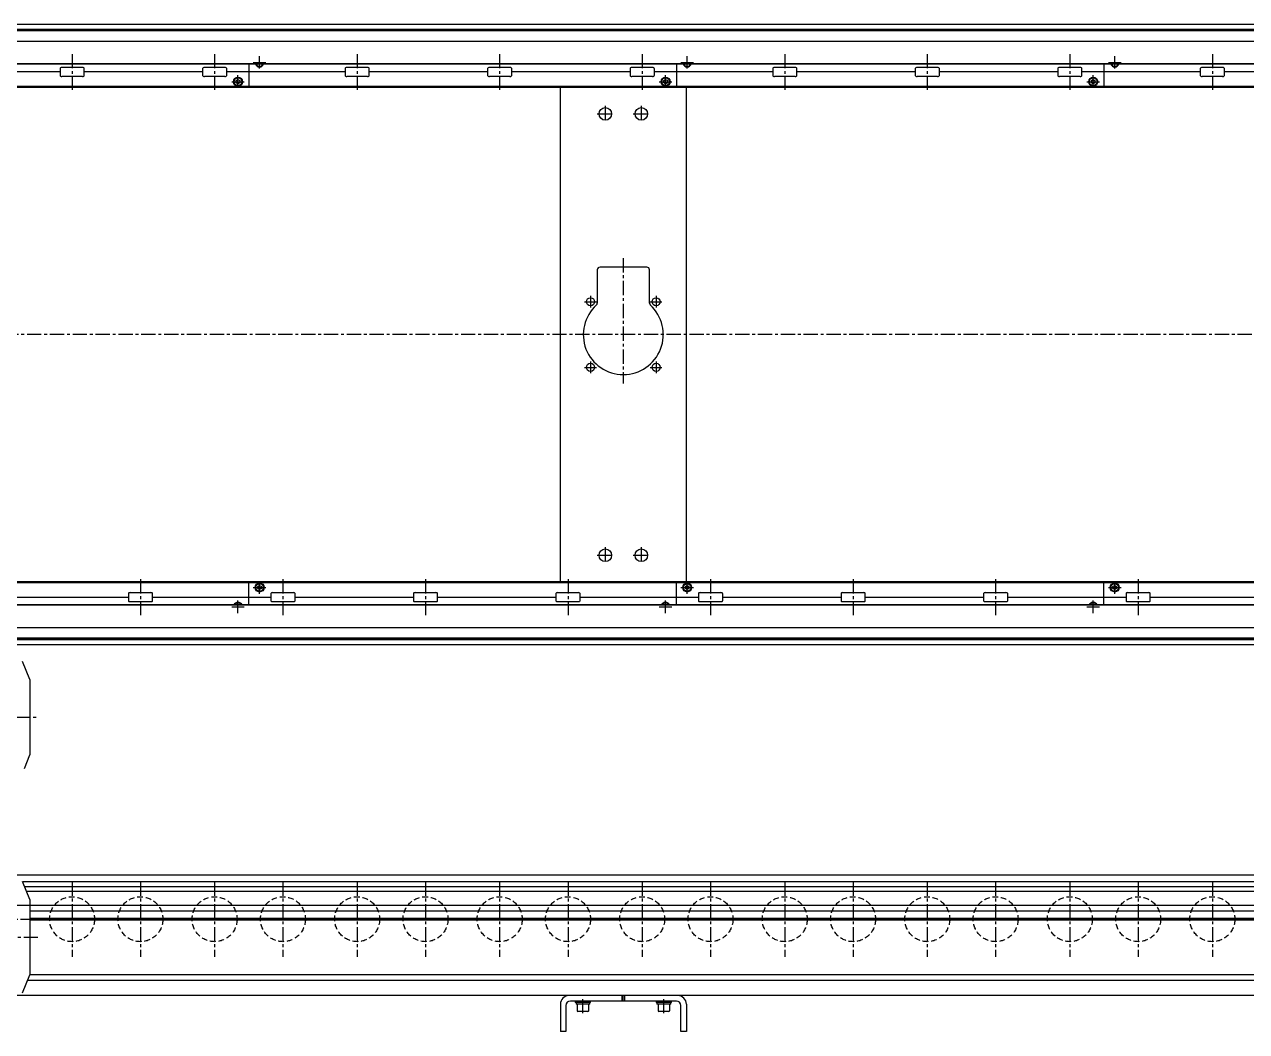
# Model space of a CAD drawing. Extents: x -10 to 4016, y -8 to 1201.
# Drawn here: x 676 to 2035, y 28 to 1148 of the extents above; entities that cross this region are included whole.
import ezdxf

# ---------------------------------------------------------------- set-up
doc = ezdxf.new("R2010")
doc.units = 0
doc.header["$LTSCALE"] = 0.5
doc.linetypes.add('CENTER', pattern=[50.8, 31.75, -6.35, 6.35, -6.35])
doc.linetypes.add('DASHED', pattern=[19.05, 12.7, -6.35])
for name, color, linetype in [('MSM_CENTER', 1, 'CENTER'), ('MSM_CONTINUOUS', 7, 'CONTINUOUS'), ('MSM_DASHED', 4, 'DASHED')]:
    doc.layers.add(name, color=color, linetype=linetype)

msp = doc.modelspace()

# ---------------------------------------------------------------- linework, layer by layer
at = {"layer": 'MSM_CENTER'}
for p, q in [((729.1, 1115.5), (729.1, 1075.5)), ((887.6, 1115.5), (887.6, 1075.5)), ((1046.1, 1115.5), (1046.1, 1075.5)), ((1204.6, 1115.5), (1204.6, 1075.5)), ((1363.1, 1115.5), (1363.1, 1075.5)), ((1521.6, 1115.5), (1521.6, 1075.5)), ((1680.1, 1115.5), (1680.1, 1075.5)), ((1838.6, 1115.5), (1838.6, 1075.5)), ((1997.1, 1115.5), (1997.1, 1075.5)), ((930.6, 1106.2), (944.6, 1106.2)), ((937.6, 1099.2), (937.6, 1113.2)), ((1406.1, 1106.2), (1420.1, 1106.2)), ((1413.1, 1099.2), (1413.1, 1113.2)), ((1881.6, 1106.2), (1895.6, 1106.2)), ((1888.6, 1099.2), (1888.6, 1113.2)), ((913.6, 1077.7), (913.6, 1091.8)), ((1389.1, 1077.7), (1389.1, 1091.8)), ((1864.6, 1077.7), (1864.6, 1091.8)), ((906.6, 1084.7), (920.6, 1084.7)), ((1382.1, 1084.7), (1396.1, 1084.7)), ((1857.6, 1084.7), (1871.6, 1084.7)), ((1313.1, 1048.9), (1331.2, 1048.9)), ((1322.1, 1057.9), (1322.1, 1039.9)), ((1353.1, 1048.9), (1371.2, 1048.9)), ((1362.1, 1057.9), (1362.1, 1039.9)), ((1342.1, 888.4), (1342.1, 748.9)), ((1305.6, 846.4), (1305.6, 833.4)), ((1378.6, 846.4), (1378.6, 833.4)), ((1299.1, 839.9), (1312.2, 839.9)), ((1372.1, 839.9), (1385.1, 839.9)), ((3158.7, 803.4), (359.6, 803.4)), ((1299.1, 766.9), (1312.2, 766.9)), ((1305.6, 773.4), (1305.6, 760.4)), ((1372.1, 766.9), (1385.1, 766.9)), ((1378.6, 773.4), (1378.6, 760.4)), ((1313.1, 557.9), (1331.2, 557.9)), ((1322.1, 566.9), (1322.1, 548.9)), ((1353.1, 557.9), (1371.2, 557.9)), ((1362.1, 566.9), (1362.1, 548.9)), ((805.1, 531.3), (805.1, 491.3)), ((963.6, 531.3), (963.6, 491.3)), ((1122.1, 531.3), (1122.1, 491.3)), ((1280.6, 531.3), (1280.6, 491.3)), ((1439.1, 531.3), (1439.1, 491.3)), ((1597.6, 531.3), (1597.6, 491.3)), ((1756.1, 531.3), (1756.1, 491.3)), ((1914.6, 531.3), (1914.6, 491.3)), ((930.6, 522), (944.6, 522)), ((937.6, 515), (937.6, 529)), ((1406.1, 522), (1420.1, 522)), ((1413.1, 515), (1413.1, 529)), ((1881.6, 522), (1895.6, 522)), ((1888.6, 515), (1888.6, 529)), ((913.6, 493.5), (913.6, 507.5)), ((1389.1, 493.5), (1389.1, 507.5)), ((1864.6, 493.5), (1864.6, 507.5)), ((906.6, 500.5), (920.6, 500.5)), ((1382.1, 500.5), (1396.1, 500.5)), ((1857.6, 500.5), (1871.6, 500.5)), ((362.1, 377.7), (692.1, 377.7)), ((729.1, 195), (729.1, 111)), ((805.1, 195), (805.1, 111)), ((887.6, 195), (887.6, 111)), ((963.6, 195), (963.6, 111)), ((1046.1, 195), (1046.1, 111)), ((1122.1, 195), (1122.1, 111)), ((1204.6, 195), (1204.6, 111)), ((1280.6, 195), (1280.6, 111)), ((1363.1, 195), (1363.1, 111)), ((1439.1, 195), (1439.1, 111)), ((1521.6, 195), (1521.6, 111)), ((1597.6, 195), (1597.6, 111)), ((1680.1, 195), (1680.1, 111)), ((1756.1, 195), (1756.1, 111)), ((1838.6, 195), (1838.6, 111)), ((1914.6, 195), (1914.6, 111)), ((1997.1, 195), (1997.1, 111)), ((367.1, 153), (3149.2, 153)), ((472.1, 133), (692.1, 133)), ((1297.2, 48.4), (1297.2, 64)), ((1387.1, 48.4), (1387.1, 64))]:
    msp.add_line(p, q, dxfattribs=at)
at = {"layer": 'MSM_CONTINUOUS'}
for p, q in [((3148.8, 1148.4), (370.5, 1148.4)), ((3147.1, 1148.3), (372.1, 1148.3)), ((3122.5, 1142.9), (396.8, 1142.9)), ((3122.4, 1142), (396.9, 1142)), ((3147.1, 1129.5), (372.1, 1129.5)), ((3122.5, 1141.2), (396.8, 1141.2)), ((3147.1, 1104.1), (372.1, 1104.1)), ((3147.1, 1104.5), (422.1, 1104.5)), ((925.6, 1104.1), (925.6, 1079.4)), ((937.6, 1103.9), (937.3, 1104.1)), ((938, 1104.1), (937.6, 1103.9)), ((1401.1, 1104.1), (1401.1, 1079.4)), ((1413.1, 1103.9), (1412.8, 1104.1)), ((1413.5, 1104.1), (1413.1, 1103.9)), ((1876.6, 1104.1), (1876.6, 1079.4)), ((1888.6, 1103.9), (1888.3, 1104.1)), ((1889, 1104.1), (1888.6, 1103.9)), ((715.7, 1095.5), (584.1, 1095.5)), ((715.7, 1099.5), (715.7, 1091.5)), ((740.6, 1100.5), (717.7, 1100.5)), ((740.6, 1090.5), (717.7, 1090.5)), ((742.6, 1091.5), (742.6, 1099.5)), ((874.2, 1095.5), (742.6, 1095.5)), ((874.2, 1099.5), (874.2, 1091.5)), ((899.1, 1100.5), (876.2, 1100.5)), ((899.1, 1090.5), (876.2, 1090.5)), ((901.1, 1091.5), (901.1, 1099.5)), ((1032.7, 1095.5), (901.1, 1095.5)), ((1032.7, 1099.5), (1032.7, 1091.5)), ((1057.6, 1100.5), (1034.7, 1100.5)), ((1057.6, 1090.5), (1034.7, 1090.5)), ((1059.6, 1091.5), (1059.6, 1099.5)), ((1191.2, 1095.5), (1059.6, 1095.5)), ((1191.2, 1099.5), (1191.2, 1091.5)), ((1216.1, 1100.5), (1193.2, 1100.5)), ((1216.1, 1090.5), (1193.2, 1090.5)), ((1218.1, 1091.5), (1218.1, 1099.5)), ((1349.7, 1095.5), (1218.1, 1095.5)), ((1349.7, 1099.5), (1349.7, 1091.5)), ((1374.6, 1100.5), (1351.7, 1100.5)), ((1374.6, 1090.5), (1351.7, 1090.5)), ((1376.6, 1091.5), (1376.6, 1099.5)), ((1508.2, 1095.5), (1376.6, 1095.5)), ((1508.2, 1099.5), (1508.2, 1091.5)), ((1533.1, 1100.5), (1510.2, 1100.5)), ((1533.1, 1090.5), (1510.2, 1090.5)), ((1535.1, 1091.5), (1535.1, 1099.5)), ((1666.7, 1095.5), (1535.1, 1095.5)), ((1666.7, 1099.5), (1666.7, 1091.5)), ((1691.6, 1100.5), (1668.7, 1100.5)), ((1691.6, 1090.5), (1668.7, 1090.5)), ((1693.6, 1091.5), (1693.6, 1099.5)), ((1825.2, 1095.5), (1693.6, 1095.5)), ((1825.2, 1099.5), (1825.2, 1091.5)), ((1850.1, 1100.5), (1827.2, 1100.5)), ((1850.1, 1090.5), (1827.2, 1090.5)), ((1852.1, 1091.5), (1852.1, 1099.5)), ((1983.7, 1095.5), (1852.1, 1095.5)), ((1983.7, 1099.5), (1983.7, 1091.5)), ((2008.6, 1100.5), (1985.7, 1100.5)), ((2008.6, 1090.5), (1985.7, 1090.5)), ((2010.6, 1091.5), (2010.6, 1099.5)), ((2142.2, 1095.5), (2010.6, 1095.5)), ((3144.6, 1079.4), (450.1, 1079.4)), ((3148.8, 1078.4), (450.1, 1078.4)), ((911.6, 1085.9), (913.6, 1087.1)), ((911.6, 1083.6), (911.6, 1085.9)), ((913.6, 1082.4), (911.6, 1083.6)), ((913.6, 1087.1), (915.6, 1085.9)), ((915.6, 1083.6), (913.6, 1082.4)), ((915.6, 1085.9), (915.6, 1083.6)), ((1272.2, 528.4), (1272.2, 1078.4)), ((1387.1, 1085.9), (1389.1, 1087.1)), ((1387.1, 1083.6), (1387.1, 1085.9)), ((1389.1, 1082.4), (1387.1, 1083.6)), ((1389.1, 1087.1), (1391.1, 1085.9)), ((1391.1, 1083.6), (1389.1, 1082.4)), ((1391.1, 1085.9), (1391.1, 1083.6)), ((1412.2, 528.4), (1412.2, 1078.4)), ((1862.6, 1085.9), (1864.6, 1087.1)), ((1862.6, 1083.6), (1862.6, 1085.9)), ((1864.6, 1082.4), (1862.6, 1083.6)), ((1864.6, 1087.1), (1866.6, 1085.9)), ((1866.6, 1083.6), (1864.6, 1082.4)), ((1866.6, 1085.9), (1866.6, 1083.6)), ((1313.1, 875.4), (1313.1, 838.5)), ((1368.2, 878.4), (1316.2, 878.4)), ((1371.2, 838.5), (1371.2, 875.4)), ((3148.8, 528.4), (450.1, 528.4)), ((450.1, 527.4), (3144.6, 527.4)), ((925.6, 502.6), (925.6, 527.4)), ((935.6, 523.2), (937.6, 524.4)), ((935.6, 520.9), (935.6, 523.2)), ((937.6, 519.7), (935.6, 520.9)), ((937.6, 524.4), (939.6, 523.2)), ((939.6, 520.9), (937.6, 519.7)), ((939.6, 523.2), (939.6, 520.9)), ((1401.1, 502.6), (1401.1, 527.4)), ((1411.1, 523.2), (1413.1, 524.4)), ((1411.1, 520.9), (1411.1, 523.2)), ((1413.1, 519.7), (1411.1, 520.9)), ((1413.1, 524.4), (1415.1, 523.2)), ((1415.1, 520.9), (1413.1, 519.7)), ((1415.1, 523.2), (1415.1, 520.9)), ((1876.6, 502.6), (1876.6, 527.4)), ((1886.6, 523.2), (1888.6, 524.4)), ((1886.6, 520.9), (1886.6, 523.2)), ((1888.6, 519.7), (1886.6, 520.9)), ((1888.6, 524.4), (1890.6, 523.2)), ((1890.6, 520.9), (1888.6, 519.7)), ((1890.6, 523.2), (1890.6, 520.9)), ((660.1, 511.3), (791.7, 511.3)), ((791.7, 515.3), (791.7, 507.3)), ((793.7, 516.3), (816.6, 516.3)), ((793.7, 506.3), (816.6, 506.3)), ((818.6, 507.3), (818.6, 515.3)), ((818.6, 511.3), (950.2, 511.3)), ((913.3, 502.6), (913.6, 502.9)), ((913.6, 502.9), (914, 502.6)), ((950.2, 515.3), (950.2, 507.3)), ((952.2, 516.3), (975.1, 516.3)), ((952.2, 506.3), (975.1, 506.3)), ((977.1, 507.3), (977.1, 515.3)), ((977.1, 511.3), (1108.7, 511.3)), ((1108.7, 515.3), (1108.7, 507.3)), ((1110.7, 516.3), (1133.6, 516.3)), ((1110.7, 506.3), (1133.6, 506.3)), ((1135.6, 507.3), (1135.6, 515.3)), ((1135.6, 511.3), (1267.2, 511.3)), ((1267.2, 515.3), (1267.2, 507.3)), ((1269.2, 516.3), (1292.1, 516.3)), ((1269.2, 506.3), (1292.1, 506.3)), ((1294.1, 507.3), (1294.1, 515.3)), ((1294.1, 511.3), (1425.7, 511.3)), ((1388.8, 502.6), (1389.1, 502.9)), ((1389.1, 502.9), (1389.5, 502.6)), ((1425.7, 515.3), (1425.7, 507.3)), ((1427.7, 516.3), (1450.6, 516.3)), ((1427.7, 506.3), (1450.6, 506.3)), ((1452.6, 507.3), (1452.6, 515.3)), ((1452.6, 511.3), (1584.2, 511.3)), ((1584.2, 515.3), (1584.2, 507.3)), ((1586.2, 516.3), (1609.1, 516.3)), ((1586.2, 506.3), (1609.1, 506.3)), ((1611.1, 507.3), (1611.1, 515.3)), ((1611.1, 511.3), (1742.7, 511.3)), ((1742.7, 515.3), (1742.7, 507.3)), ((1744.7, 516.3), (1767.6, 516.3)), ((1744.7, 506.3), (1767.6, 506.3)), ((1769.6, 507.3), (1769.6, 515.3)), ((1769.6, 511.3), (1901.2, 511.3)), ((1864.3, 502.6), (1864.6, 502.9)), ((1864.6, 502.9), (1865, 502.6)), ((1901.2, 515.3), (1901.2, 507.3)), ((1903.2, 516.3), (1926.1, 516.3)), ((1903.2, 506.3), (1926.1, 506.3)), ((1928.1, 507.3), (1928.1, 515.3)), ((1928.1, 511.3), (2059.7, 511.3)), ((3147.1, 502.6), (372.1, 502.6)), ((3147.1, 502.2), (422.1, 502.2)), ((3147.1, 477.2), (372.1, 477.2)), ((3122.5, 465.6), (396.8, 465.6)), ((3122.5, 463.9), (396.8, 463.9)), ((3122.4, 464.7), (396.9, 464.7)), ((3148.8, 458.4), (370.5, 458.4)), ((3147.1, 458.4), (372.1, 458.4)), ((682.1, 419.7), (674.1, 439.7)), ((682.1, 419.7), (682.1, 335.7)), ((676.1, 320.7), (682.1, 335.7)), ((3147.1, 202), (372.1, 202)), ((682.1, 175), (674.1, 195)), ((3147.1, 194.6), (674.3, 194.6)), ((3031.2, 189), (676.5, 189)), ((3031.2, 184), (678.5, 184)), ((2931.2, 168.2), (667.1, 168.2)), ((682.1, 175), (682.1, 91)), ((2931.2, 161.8), (682.1, 161.8)), ((2931.2, 153.9), (682.1, 153.9)), ((2931.2, 153), (682.1, 153)), ((2931.2, 152.1), (682.1, 152.1)), ((674.1, 71), (682.1, 91)), ((2931.2, 84.8), (679.6, 84.8)), ((2931.2, 91.3), (682.1, 91.3)), ((3148.8, 68), (472.1, 68)), ((1340.7, 62), (1340.7, 68)), ((1342.1, 62), (1342.1, 68)), ((1343.7, 62), (1343.7, 68)), ((1272.2, 58.5), (1272.2, 28)), ((1278.2, 57), (1278.2, 28)), ((1401.1, 62), (1283.2, 62)), ((1288.7, 62), (1288.7, 60.4)), ((1305.6, 60.4), (1288.7, 60.4)), ((1289.5, 60.4), (1289.5, 58.4)), ((1304.8, 58.4), (1289.5, 58.4)), ((1290.7, 58.4), (1290.7, 51.2)), ((1303.7, 51.2), (1303.7, 58.4)), ((1304.8, 58.4), (1304.8, 60.4)), ((1305.6, 60.4), (1305.6, 62)), ((1378.6, 62), (1378.6, 60.4)), ((1395.7, 60.4), (1378.6, 60.4)), ((1379.5, 60.4), (1379.5, 58.4)), ((1394.8, 58.4), (1379.5, 58.4)), ((1380.7, 58.4), (1380.7, 51.2)), ((1393.7, 51.2), (1393.7, 58.4)), ((1394.8, 58.4), (1394.8, 60.4)), ((1395.7, 60.4), (1395.7, 62)), ((1406.1, 28), (1406.1, 57)), ((1412.2, 58.5), (1412.2, 28)), ((1302.8, 50.4), (1291.5, 50.4)), ((1392.8, 50.4), (1381.5, 50.4)), ((1278.2, 28), (1272.2, 28)), ((1412.2, 28), (1406.1, 28))]:
    msp.add_line(p, q, dxfattribs=at)
for centre, radius in [((913.6, 1084.7), 5), ((913.6, 1084.7), 4.25), ((1389.1, 1084.7), 5), ((1389.1, 1084.7), 4.25), ((1864.6, 1084.7), 5), ((1864.6, 1084.7), 4.25), ((1322.1, 1048.9), 7), ((1362.1, 1048.9), 7), ((1305.6, 839.9), 4.5), ((1378.6, 839.9), 4.5), ((1305.6, 766.9), 4.5), ((1378.6, 766.9), 4.5), ((1322.1, 557.9), 7), ((1362.1, 557.9), 7), ((937.6, 522), 5), ((937.6, 522), 4.25), ((1413.1, 522), 5), ((1413.1, 522), 4.25), ((1888.6, 522), 5), ((1888.6, 522), 4.25)]:
    msp.add_circle(centre, radius, dxfattribs=at)
for centre, radius, start, end in [((937.6, 1106.2), 5, 204.8346, 335.1654), ((937.6, 1106.2), 4.25, 209.6116, 330.3884), ((1413.1, 1106.2), 5, 204.8346, 335.1654), ((1413.1, 1106.2), 4.25, 209.6116, 330.3884), ((1888.6, 1106.2), 5, 204.8346, 335.1654), ((1888.6, 1106.2), 4.25, 209.6116, 330.3884), ((716.6, 1099.4), 0.882, 115.5328, 172.1027), ((716.6, 1091.6), 0.882, 187.8973, 244.4672), ((717.7, 1097.1), 3.41, 89.6687, 115.2454), ((717.7, 1093.9), 3.41, 244.7546, 270.3313), ((740.6, 1097.1), 3.41, 64.7546, 90.3313), ((740.6, 1093.9), 3.41, 269.6687, 295.2454), ((741.7, 1099.4), 0.882, 7.8973, 64.4672), ((741.7, 1091.6), 0.882, 295.5328, 352.1027), ((875.1, 1099.4), 0.882, 115.5328, 172.1027), ((875.1, 1091.6), 0.882, 187.8973, 244.4672), ((876.2, 1097.1), 3.41, 89.6687, 115.2454), ((876.2, 1093.9), 3.41, 244.7546, 270.3313), ((899.1, 1097.1), 3.41, 64.7546, 90.3313), ((899.1, 1093.9), 3.41, 269.6687, 295.2454), ((900.2, 1099.4), 0.882, 7.8973, 64.4672), ((900.2, 1091.6), 0.882, 295.5328, 352.1027), ((1033.6, 1099.4), 0.882, 115.5328, 172.1027), ((1033.6, 1091.6), 0.882, 187.8973, 244.4672), ((1034.7, 1097.1), 3.41, 89.6687, 115.2454), ((1034.7, 1093.9), 3.41, 244.7546, 270.3313), ((1057.6, 1097.1), 3.41, 64.7546, 90.3313), ((1057.6, 1093.9), 3.41, 269.6687, 295.2454), ((1058.7, 1099.4), 0.882, 7.8973, 64.4672), ((1058.7, 1091.6), 0.882, 295.5328, 352.1027), ((1192.1, 1099.4), 0.882, 115.5328, 172.1027), ((1192.1, 1091.6), 0.882, 187.8973, 244.4672), ((1193.2, 1097.1), 3.41, 89.6687, 115.2454), ((1193.2, 1093.9), 3.41, 244.7546, 270.3313), ((1216.1, 1097.1), 3.41, 64.7546, 90.3313), ((1216.1, 1093.9), 3.41, 269.6687, 295.2454), ((1217.2, 1099.4), 0.882, 7.8973, 64.4672), ((1217.2, 1091.6), 0.882, 295.5328, 352.1027), ((1350.6, 1099.4), 0.882, 115.5328, 172.1027), ((1350.6, 1091.6), 0.882, 187.8973, 244.4672), ((1351.7, 1097.1), 3.41, 89.6687, 115.2454), ((1351.7, 1093.9), 3.41, 244.7546, 270.3313), ((1374.6, 1097.1), 3.41, 64.7546, 90.3313), ((1374.6, 1093.9), 3.41, 269.6687, 295.2454), ((1375.7, 1099.4), 0.882, 7.8973, 64.4672), ((1375.7, 1091.6), 0.882, 295.5328, 352.1027), ((1509.1, 1099.4), 0.882, 115.5328, 172.1027), ((1509.1, 1091.6), 0.882, 187.8973, 244.4672), ((1510.2, 1097.1), 3.41, 89.6687, 115.2454), ((1510.2, 1093.9), 3.41, 244.7546, 270.3313), ((1533.1, 1097.1), 3.41, 64.7546, 90.3313), ((1533.1, 1093.9), 3.41, 269.6687, 295.2454), ((1534.2, 1099.4), 0.882, 7.8973, 64.4672), ((1534.2, 1091.6), 0.882, 295.5328, 352.1027), ((1667.6, 1099.4), 0.882, 115.5328, 172.1027), ((1667.6, 1091.6), 0.882, 187.8973, 244.4672), ((1668.7, 1097.1), 3.41, 89.6687, 115.2454), ((1668.7, 1093.9), 3.41, 244.7546, 270.3313), ((1691.6, 1097.1), 3.41, 64.7546, 90.3313), ((1691.6, 1093.9), 3.41, 269.6687, 295.2454), ((1692.7, 1099.4), 0.882, 7.8973, 64.4672), ((1692.7, 1091.6), 0.882, 295.5328, 352.1027), ((1826.1, 1099.4), 0.882, 115.5328, 172.1027), ((1826.1, 1091.6), 0.882, 187.8973, 244.4672), ((1827.2, 1097.1), 3.41, 89.6687, 115.2454), ((1827.2, 1093.9), 3.41, 244.7546, 270.3313), ((1850.1, 1097.1), 3.41, 64.7546, 90.3313), ((1850.1, 1093.9), 3.41, 269.6687, 295.2454), ((1851.2, 1099.4), 0.882, 7.8973, 64.4672), ((1851.2, 1091.6), 0.882, 295.5328, 352.1027), ((1984.6, 1099.4), 0.882, 115.5328, 172.1027), ((1984.6, 1091.6), 0.882, 187.8973, 244.4672), ((1985.7, 1097.1), 3.41, 89.6687, 115.2454), ((1985.7, 1093.9), 3.41, 244.7546, 270.3313), ((2008.6, 1097.1), 3.41, 64.7546, 90.3313), ((2008.6, 1093.9), 3.41, 269.6687, 295.2454), ((2009.7, 1099.4), 0.882, 7.8973, 64.4672), ((2009.7, 1091.6), 0.882, 295.5328, 352.1027), ((1316.2, 875.4), 3, 90, 180), ((1368.2, 875.4), 3, 0, 90), ((1342.1, 803.4), 44.5, 132.3521, 47.6479), ((1310.1, 838.5), 3, 312.3521, 360), ((1374.2, 838.5), 3, 180, 227.6479), ((792.6, 515.2), 0.882, 115.5328, 172.1027), ((792.6, 507.4), 0.882, 187.8973, 244.4672), ((793.7, 512.9), 3.41, 89.6687, 115.2454), ((793.7, 509.7), 3.41, 244.7546, 270.3313), ((816.6, 512.9), 3.41, 64.7546, 90.3313), ((816.6, 509.7), 3.41, 269.6687, 295.2454), ((817.7, 515.2), 0.882, 7.8973, 64.4672), ((817.7, 507.4), 0.882, 295.5328, 352.1027), ((913.6, 500.5), 5, 24.8346, 155.1654), ((913.6, 500.5), 4.25, 29.6116, 150.3884), ((951.1, 515.2), 0.882, 115.5328, 172.1027), ((951.1, 507.4), 0.882, 187.8973, 244.4672), ((952.2, 512.9), 3.41, 89.6687, 115.2454), ((952.2, 509.7), 3.41, 244.7546, 270.3313), ((975.1, 512.9), 3.41, 64.7546, 90.3313), ((975.1, 509.7), 3.41, 269.6687, 295.2454), ((976.2, 515.2), 0.882, 7.8973, 64.4672), ((976.2, 507.4), 0.882, 295.5328, 352.1027), ((1109.6, 515.2), 0.882, 115.5328, 172.1027), ((1109.6, 507.4), 0.882, 187.8973, 244.4672), ((1110.7, 512.9), 3.41, 89.6687, 115.2454), ((1110.7, 509.7), 3.41, 244.7546, 270.3313), ((1133.6, 512.9), 3.41, 64.7546, 90.3313), ((1133.6, 509.7), 3.41, 269.6687, 295.2454), ((1134.7, 515.2), 0.882, 7.8973, 64.4672), ((1134.7, 507.4), 0.882, 295.5328, 352.1027), ((1268.1, 515.2), 0.882, 115.5328, 172.1027), ((1268.1, 507.4), 0.882, 187.8973, 244.4672), ((1269.2, 512.9), 3.41, 89.6687, 115.2454), ((1269.2, 509.7), 3.41, 244.7546, 270.3313), ((1292.1, 512.9), 3.41, 64.7546, 90.3313), ((1292.1, 509.7), 3.41, 269.6687, 295.2454), ((1293.2, 515.2), 0.882, 7.8973, 64.4672), ((1293.2, 507.4), 0.882, 295.5328, 352.1027), ((1389.1, 500.5), 5, 24.8346, 155.1654), ((1389.1, 500.5), 4.25, 29.6116, 150.3884), ((1426.6, 515.2), 0.882, 115.5328, 172.1027), ((1426.6, 507.4), 0.882, 187.8973, 244.4672), ((1427.7, 512.9), 3.41, 89.6687, 115.2454), ((1427.7, 509.7), 3.41, 244.7546, 270.3313), ((1450.6, 512.9), 3.41, 64.7546, 90.3313), ((1450.6, 509.7), 3.41, 269.6687, 295.2454), ((1451.7, 515.2), 0.882, 7.8973, 64.4672), ((1451.7, 507.4), 0.882, 295.5328, 352.1027), ((1585.1, 515.2), 0.882, 115.5328, 172.1027), ((1585.1, 507.4), 0.882, 187.8973, 244.4672), ((1586.2, 512.9), 3.41, 89.6687, 115.2454), ((1586.2, 509.7), 3.41, 244.7546, 270.3313), ((1609.1, 512.9), 3.41, 64.7546, 90.3313), ((1609.1, 509.7), 3.41, 269.6687, 295.2454), ((1610.2, 515.2), 0.882, 7.8973, 64.4672), ((1610.2, 507.4), 0.882, 295.5328, 352.1027), ((1743.6, 515.2), 0.882, 115.5328, 172.1027), ((1743.6, 507.4), 0.882, 187.8973, 244.4672), ((1744.7, 512.9), 3.41, 89.6687, 115.2454), ((1744.7, 509.7), 3.41, 244.7546, 270.3313), ((1767.6, 512.9), 3.41, 64.7546, 90.3313), ((1767.6, 509.7), 3.41, 269.6687, 295.2454), ((1768.7, 515.2), 0.882, 7.8973, 64.4672), ((1768.7, 507.4), 0.882, 295.5328, 352.1027), ((1864.6, 500.5), 5, 24.8346, 155.1654), ((1864.6, 500.5), 4.25, 29.6116, 150.3884), ((1902.1, 515.2), 0.882, 115.5328, 172.1027), ((1902.1, 507.4), 0.882, 187.8973, 244.4672), ((1903.2, 512.9), 3.41, 89.6687, 115.2454), ((1903.2, 509.7), 3.41, 244.7546, 270.3313), ((1926.1, 512.9), 3.41, 64.7546, 90.3313), ((1926.1, 509.7), 3.41, 269.6687, 295.2454), ((1927.2, 515.2), 0.882, 7.8973, 64.4672), ((1927.2, 507.4), 0.882, 295.5328, 352.1027), ((1281.7, 58.5), 9.5, 90, 180), ((1402.7, 58.5), 9.5, 0, 90), ((1283.2, 57), 5, 90, 180), ((1401.1, 57), 5, 0, 90), ((1291.5, 51.2), 0.8, 180, 270), ((1302.8, 51.2), 0.8, 270, 0), ((1381.5, 51.2), 0.8, 180, 270), ((1392.8, 51.2), 0.8, 270, 0)]:
    msp.add_arc(centre, radius, start, end, dxfattribs=at)
at = {"layer": 'MSM_DASHED'}
for centre in [(729.1, 153), (805.1, 153), (887.6, 153), (963.6, 153), (1046.1, 153), (1122.1, 153), (1204.6, 153), (1280.6, 153), (1363.1, 153), (1439.1, 153), (1521.6, 153), (1597.6, 153), (1680.1, 153), (1756.1, 153), (1838.6, 153), (1914.6, 153), (1997.1, 153)]:
    msp.add_circle(centre, 25, dxfattribs=at)

doc.saveas('drawing.dxf')
